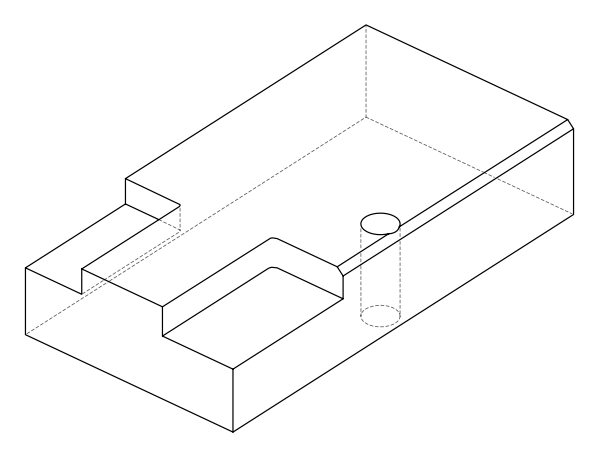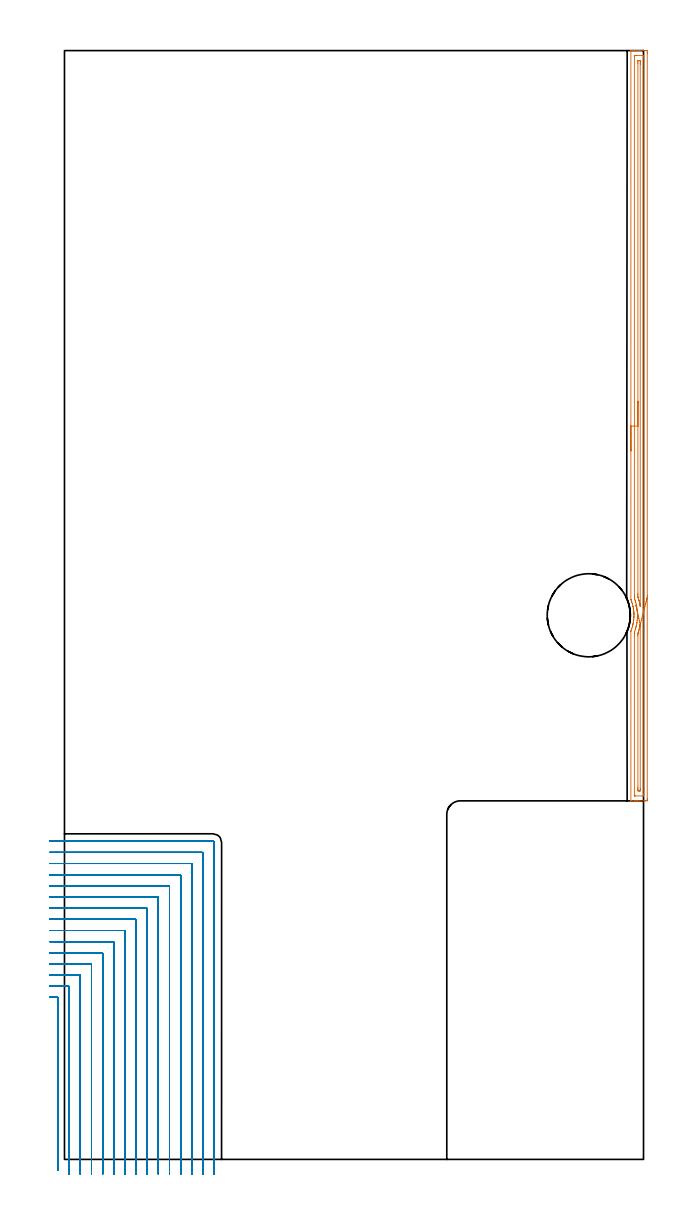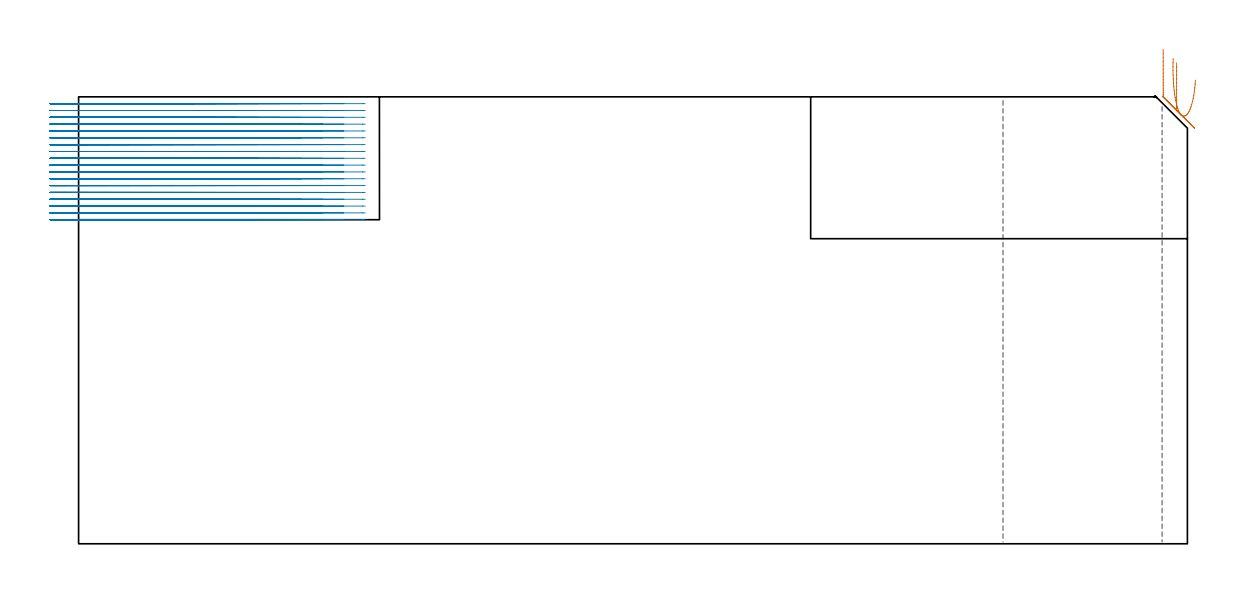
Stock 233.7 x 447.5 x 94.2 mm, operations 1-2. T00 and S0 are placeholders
(PLAN: 4 operations, 3 tool changes, 136.7 min)
(1 AREA_MILL | FG_CHAMFER_SURFACE | UGT0205_001 | 7.52 min | 6692 mm3)
(2 MILL_CORNER_NOTCH_RECTANGULAR | CORNER_NOTCH_RECTANGULAR | NXT0201_008 | Follow Part, ap 1.5, ae 75% | 81.75 min | 215724 mm3)
(3 MILL_CORNER_NOTCH_RECTANGULAR_1 | CORNER_NOTCH_RECTANGULAR_1 | NXT0201_013 | Follow Part, ap 2.5, ae 75% | 44.75 min | 343254 mm3)
(4 MILL_THROUGH_HOLE_FROM_SOLID_MATERIAL | STEP1HOLE | UGT0201_018 | Circular | 2.63 min | 83046 mm3)
(TOOL UGT0205_001 | Chamfer Mill 20 x 3 x 45 deg. | D20 FL50 Z2)
(TOOL NXT0201_008 | ENDMILL 6mm [2P460-0600-NA 1630] | D6 FL26 Z6)
(TOOL NXT0201_013 | ENDMILL 10mm | D10 FL30 Z4)
(TOOL UGT0201_018 | End mill 30 mm | D30 FL50 Z4)
(OP 1 AREA_MILL)
G17 G21 G94 G90
T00 M6
G54
G17 G0 G90 X228.6 Y285.941 S1061 M3
G43 Z104.2 H0
G94 G1 Y285.979 Z103.328 F250.
Y286.093 Z102.463
Y286.282 Z101.612
Y286.544 Z100.78
Y286.878 Z99.974
Y287.281 Z99.2
Y287.749 Z98.464
Y288.28 Z97.772
Y288.87 Z97.129
Y289.513 Z96.539
Y290.205 Z96.008
Y290.941 Z95.54
Y291.715 Z95.137
Y292.521 Z94.803
Y293.353 Z94.541
Y294.204 Z94.352
Y295.069 Z94.238
Y295.941 Z94.2
Y447.343
X228.603 Y447.491 Z94.188
X228.619 Y447.494 Z94.171
X228.66 Y447.497 Z94.132
X229.036 Y447.5 Z93.763
X229.484 Z93.315
X230.113 Z92.682
X231.321 Z91.476
X231.9 Z90.894
X234.58 Y447.499 Z88.216
X235.181 Y447.496 Z87.616
X235.191 Y447.493 Z87.605
X235.197 Y446.897 Z87.603
X235.2 Y446.278 Z87.6
Y145.577
X235.198 Y145.303 Z87.602
X235.191 Y144.707 Z87.605
X235.181 Y144.704 Z87.616
X234.58 Y144.7 Z88.216
X234.291 Z88.505
X231.909 Z90.885
X231.321 Z91.476
X231.007 Z91.79
X230.427 Z92.369
X230.113 Z92.682
X229.036 Z93.763
X228.661 Z94.131
X228.62 Z94.17
X228.602 Y144.708 Z94.188
X228.6 Y144.857 Z94.2
Y213.118
X228.605 Y213.249 Z94.19
X228.627 Y213.324 Z94.17
X228.971 Y214.282 Z93.827
X229.158 Y214.902 Z93.636
X229.244 Y215.176 Z93.554
X229.285 Y215.348 Z93.508
X229.351 Y215.609 Z93.442
X229.397 Y215.794 Z93.395
X229.468 Y216.07 Z93.328
X229.49 Y216.166 Z93.307
X229.511 Y216.262 Z93.286
X229.581 Y216.686 Z93.213
X229.629 Y216.965 Z93.167
X229.689 Y217.401 Z93.109
X229.712 Y217.579 Z93.083
X229.731 Y217.713 Z93.067
X229.751 Y217.859 Z93.047
X229.795 Y218.471 Z92.994
X229.818 Y218.753 Z92.974
X229.834 Y219.099 Z92.96
X229.838 Y219.2 Z92.956
X229.846 Y219.647 Z92.948
X229.841 Y219.882 Z92.953
X229.838 Y220.094 Z92.96
X229.827 Y220.308 Z92.971
X229.818 Y220.512 Z92.982
X229.817 Y220.541 Z92.983
X229.814 Y220.571 Z92.986
X229.762 Y221.148 Z93.031
X229.751 Y221.294 Z93.046
X229.739 Y221.435 Z93.06
X229.655 Y222.04 Z93.141
X229.642 Y222.136 Z93.156
X229.615 Y222.33 Z93.182
X229.509 Y222.938 Z93.283
X229.48 Y223.081 Z93.314
X229.447 Y223.224 Z93.347
X229.443 Y223.241 Z93.351
X229.292 Y223.825 Z93.501
X229.255 Y223.977 Z93.543
X229.219 Y224.118 Z93.579
X229.03 Y224.717 Z93.765
X228.939 Y225.012 Z93.858
X228.721 Y225.609 Z94.073
X228.607 Y225.926 Z94.188
X228.605 Y225.953 Z94.191
X228.6 Y226.055 Z94.2
Y295.941
X230.014 Z92.786
X230.015 Y445.112 Z92.785
Y445.21
X230.017 Y445.309 Z92.783
X230.023 Y445.49 Z92.777
X230.113 Y445.492 Z92.687
X230.619 Y445.499 Z92.181
X233.299 Y445.5 Z89.501
X233.687 Y445.496 Z89.113
X233.742 Y445.494 Z89.058
X233.77 Y445.491 Z89.03
X233.779 Y445.407 Z89.021
X233.784 Y445.211 Z89.016
X233.785 Y445.112 Z89.015
Y147.088
Y146.99
X233.783 Y146.89 Z89.017
X233.777 Y146.71 Z89.023
X233.687 Y146.708 Z89.113
X233.181 Y146.701 Z89.619
X230.501 Y146.7 Z92.299
X230.113 Y146.704 Z92.687
X230.058 Y146.706 Z92.742
X230.03 Y146.709 Z92.77
X230.021 Y146.793 Z92.779
X230.016 Y146.989 Z92.784
X230.015 Y147.088 Z92.785
X230.014 Y211.431 Z92.786
X230.015 Y212.225 Z92.785
X230.017 Y212.323 Z92.783
X230.021 Y212.52 Z92.779
X230.037 Y212.805 Z92.763
X230.14 Y213.117 Z92.66
X230.35 Y213.772 Z92.45
X230.424 Y214.009 Z92.376
X230.557 Y214.458 Z92.243
X230.674 Y214.902 Z92.126
X230.711 Y215.049 Z92.089
X230.871 Y215.726 Z91.929
X230.885 Y215.794 Z91.915
X230.904 Y215.897 Z91.896
X231.007 Y216.502 Z91.793
X231.03 Y216.663 Z91.77
X231.033 Y216.686 Z91.767
X231.132 Y217.453 Z91.668
X231.145 Y217.579 Z91.655
X231.203 Y218.274 Z91.597
X231.216 Y218.471 Z91.584
X231.248 Y219.122 Z91.552
X231.252 Y219.363 Z91.548
X231.249 Y220.013 Z91.551
X231.242 Y220.255 Z91.558
X231.201 Y220.954 Z91.599
X231.185 Y221.148 Z91.615
X231.108 Y221.939 Z91.692
X231.096 Y222.04 Z91.704
X231.007 Y222.697 Z91.793
X230.961 Y222.978 Z91.839
X230.875 Y223.438 Z91.925
X230.792 Y223.825 Z92.008
X230.724 Y224.106 Z92.076
X230.563 Y224.717 Z92.237
X230.38 Y225.343 Z92.42
X230.294 Y225.609 Z92.506
X230.113 Y226.16 Z92.687
X230.029 Y226.414 Z92.771
X230.021 Y226.501 Z92.779
X230.018 Y226.596 Z92.782
X230.015 Y227.394 Z92.785
X230.014 Y227.492 Z92.786
Y295.941
X231.428 Z91.372
X231.429 Y442.435 Z91.371
X231.43 Y442.905 Z91.37
X231.433 Y443.328 Z91.367
X231.435 Y443.444 Z91.365
X231.445 Y443.49 Z91.355
X231.555 Y443.494 Z91.245
X231.729 Y443.499 Z91.071
X231.9 Y443.496 Z90.9
X232.072 Y443.49 Z90.728
X232.365 Y443.475 Z90.435
X232.367 Y443.328 Z90.433
X232.37 Y442.858 Z90.43
X232.371 Y442.435 Z90.429
Y441.964
Y224.246
X232.37 Y223.825 Z90.43
X232.367 Y223.379 Z90.433
X232.366 Y223.36 Z90.434
X232.359 Y223.339 Z90.441
X232.353 Y223.359 Z90.447
X232.348 Y223.377 Z90.452
X232.267 Y223.825 Z90.533
X232.234 Y223.994 Z90.566
X232.129 Y224.489 Z90.671
X232.073 Y224.717 Z90.727
X231.9 Y225.393 Z90.9
X231.838 Y225.609 Z90.962
X231.812 Y225.697 Z90.988
X231.498 Y226.703 Z91.302
X231.457 Y226.84 Z91.343
X231.436 Y226.916 Z91.365
X231.433 Y226.968 Z91.367
X231.43 Y227.394 Z91.37
X231.429 Y227.864 Z91.371
Y228.286
X231.428 Y295.941 Z91.372
Y296.812 Z91.41
Y297.677 Z91.523
Y298.529 Z91.712
Y299.361 Z91.975
Y300.167 Z92.308
Y300.941 Z92.711
Y301.677 Z93.18
Y302.369 Z93.711
Y303.012 Z94.3
Y303.601 Z94.944
Y304.132 Z95.636
Y304.601 Z96.372
Y305.004 Z97.145
Y305.338 Z97.951
Y305.6 Z98.783
Y305.789 Z99.635
Y305.903 Z100.5
Y305.941 Z101.372
G0 Z104.2
X230.71 Y223.351
Z102.316
G1 X230.679 Y223.493 Z101.456
X230.664 Y223.561 Z100.586
X230.665 Y223.555 Z99.714
X230.683 Y223.474 Z98.846
X230.717 Y223.32 Z97.988
X230.766 Y223.093 Z97.147
X230.832 Y222.796 Z96.329
X230.912 Y222.43 Z95.541
X231.006 Y221.998 Z94.789
X231.114 Y221.504 Z94.078
X231.235 Y220.951 Z93.414
X231.368 Y220.344 Z92.802
X231.512 Y219.688 Z92.246
X231.666 Y218.986 Z91.751
X231.828 Y218.245 Z91.321
X231.998 Y217.47 Z90.958
X232.173 Y216.667 Z90.665
X232.354 Y215.842 Z90.446
X232.364 Y215.794 Z90.436
X232.37 Y215.412 Z90.43
X232.371 Y215.324 Z90.429
Y149.765
X232.37 Y149.295 Z90.43
X232.367 Y148.872 Z90.433
X232.365 Y148.756 Z90.435
X232.355 Y148.71 Z90.445
X232.245 Y148.706 Z90.555
X232.071 Y148.701 Z90.729
X231.9 Y148.704 Z90.9
X231.728 Y148.71 Z91.072
X231.435 Y148.725 Z91.365
X231.433 Y148.872 Z91.367
X231.43 Y149.342 Z91.37
X231.429 Y149.765 Z91.371
X231.428 Y150.236 Z91.372
X231.429 Y211.333 Z91.371
X231.43 Y211.802 Z91.37
X231.434 Y212.225 Z91.366
X231.436 Y212.282 Z91.364
X231.449 Y212.336 Z91.351
X231.478 Y212.435 Z91.322
X231.528 Y212.596 Z91.272
X231.694 Y213.117 Z91.106
X231.742 Y213.275 Z91.058
X231.9 Y213.805 Z90.9
X231.942 Y213.967 Z90.858
X231.953 Y214.009 Z90.847
X232.047 Y214.393 Z90.753
X232.118 Y214.684 Z90.682
X232.168 Y214.902 Z90.632
X232.201 Y215.058 Z90.599
X232.272 Y215.422 Z90.528
X232.342 Y215.794 Z90.458
X232.347 Y215.815 Z90.453
X232.354 Y215.842 Z90.446
X232.568 Y216.669 Z90.271
X232.786 Y217.508 Z90.171
X233.005 Y218.352 Z90.147
X233.223 Y219.195 Z90.199
X233.44 Y220.031 Z90.326
X233.653 Y220.852 Z90.529
X233.86 Y221.653 Z90.804
X234.061 Y222.428 Z91.151
X234.254 Y223.171 Z91.566
X234.436 Y223.876 Z92.047
X234.608 Y224.537 Z92.589
X234.767 Y225.151 Z93.188
X234.912 Y225.711 Z93.841
X235.043 Y226.215 Z94.541
X235.157 Y226.657 Z95.284
X235.255 Y227.035 Z96.065
X235.336 Y227.346 Z96.876
X235.398 Y227.587 Z97.712
G0 Z104.2
M5
M2
(OP 2 MILL_CORNER_NOTCH_RECTANGULAR)
G17 G21 G94 G90
T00 M6
G54
G17 G0 G90 X-2.6 Y-4.497 S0 M3
G43 Z104.2 H1
Z92.761
G94 G1 Y-1.497 F250.
Y65.105 F500.
G3 X-2.895 Y65.4 R0.3
G1 X-3.
X-6. F250.
G0 Z104.2
X1.9 Y-6.
Z92.761
G1 Y-3.
Y69.605 F500.
G3 X1.605 Y69.9 R0.3
G1 X-3.
X-6. F250.
G0 Z104.2
X6.4 Y-6.
Z92.761
G1 Y-3.
Y74.105 F500.
G3 X6.105 Y74.4 R0.3
G1 X-3.
X-6. F250.
G0 Z104.2
X10.9 Y-6.
Z92.761
G1 Y-3.
Y78.604 F500.
G3 X10.604 Y78.9 R0.3
G1 X-3.
X-6. F250.
G0 Z104.2
X15.4 Y-6.
Z92.761
G1 Y-3.
Y83.104 F500.
G3 X15.104 Y83.4 R0.3
G1 X-3.
X-6. F250.
G0 Z104.2
X19.9 Y-6.
Z92.761
G1 Y-3.
Y87.604 F500.
G3 X19.604 Y87.9 R0.3
G1 X-3.
X-6. F250.
G0 Z104.2
X24.4 Y-6.
Z92.761
G1 Y-3.
Y92.104 F500.
G3 X24.104 Y92.4 R0.3
G1 X-3.
X-6. F250.
G0 Z104.2
X28.9 Y-6.
Z92.761
G1 Y-3.
Y96.604 F500.
G3 X28.604 Y96.9 R0.3
G1 X-3.
X-6. F250.
G0 Z104.2
X33.4 Y-6.
Z92.761
G1 Y-3.
Y101.104 F500.
G3 X33.104 Y101.4 R0.3
G1 X-3.
X-6. F250.
G0 Z104.2
X37.9 Y-6.
Z92.761
G1 Y-3.
Y105.603 F500.
G3 X37.603 Y105.9 R0.3
G1 X-3.
X-6. F250.
G0 Z104.2
X42.4 Y-6.
Z92.761
G1 Y-3.
Y110.103 F500.
G3 X42.103 Y110.4 R0.3
G1 X-3.
X-6. F250.
G0 Z104.2
X46.9 Y-6.
Z92.761
G1 Y-3.
Y114.603 F500.
G3 X46.603 Y114.9 R0.3
G1 X-3.
X-6. F250.
G0 Z104.2
X51.4 Y-6.
Z92.761
G1 Y-3.
Y119.103 F500.
G3 X51.103 Y119.4 R0.3
G1 X-3.
X-6. F250.
G0 Z104.2
X55.9 Y-6.
Z92.761
G1 Y-3.
Y123.603 F500.
G3 X55.603 Y123.9 R0.3
G1 X-3.
X-6. F250.
G0 Z104.2
X60.4 Y-6.
Z92.761
G1 Y-3.
Y127.9 F500.
G3 X59.9 Y128.4 R0.5
G1 X-3.
X-6. F250.
G0 Z104.2
X-2.6 Y-4.497
Z91.322
G1 Y-1.497
Y65.105 F500.
G3 X-2.895 Y65.4 R0.3
G1 X-3.
X-6. F250.
G0 Z104.2
X1.9 Y-6.
Z91.322
G1 Y-3.
Y69.605 F500.
G3 X1.605 Y69.9 R0.3
G1 X-3.
X-6. F250.
G0 Z104.2
X6.4 Y-6.
Z91.322
G1 Y-3.
Y74.105 F500.
G3 X6.105 Y74.4 R0.3
G1 X-3.
X-6. F250.
G0 Z104.2
X10.9 Y-6.
Z91.322
G1 Y-3.
Y78.604 F500.
G3 X10.604 Y78.9 R0.3
G1 X-3.
X-6. F250.
G0 Z104.2
X15.4 Y-6.
Z91.322
G1 Y-3.
Y83.104 F500.
G3 X15.104 Y83.4 R0.3
G1 X-3.
X-6. F250.
G0 Z104.2
X19.9 Y-6.
Z91.322
G1 Y-3.
Y87.604 F500.
G3 X19.604 Y87.9 R0.3
G1 X-3.
X-6. F250.
G0 Z104.2
X24.4 Y-6.
Z91.322
G1 Y-3.
Y92.104 F500.
G3 X24.104 Y92.4 R0.3
G1 X-3.
X-6. F250.
G0 Z104.2
X28.9 Y-6.
Z91.322
G1 Y-3.
Y96.604 F500.
G3 X28.604 Y96.9 R0.3
G1 X-3.
X-6. F250.
G0 Z104.2
X33.4 Y-6.
Z91.322
G1 Y-3.
Y101.104 F500.
G3 X33.104 Y101.4 R0.3
G1 X-3.
X-6. F250.
G0 Z104.2
X37.9 Y-6.
Z91.322
G1 Y-3.
Y105.603 F500.
G3 X37.603 Y105.9 R0.3
G1 X-3.
X-6. F250.
G0 Z104.2
X42.4 Y-6.
Z91.322
G1 Y-3.
Y110.103 F500.
G3 X42.103 Y110.4 R0.3
G1 X-3.
X-6. F250.
G0 Z104.2
X46.9 Y-6.
Z91.322
G1 Y-3.
Y114.603 F500.
G3 X46.603 Y114.9 R0.3
G1 X-3.
X-6. F250.
G0 Z104.2
X51.4 Y-6.
Z91.322
G1 Y-3.
Y119.103 F500.
G3 X51.103 Y119.4 R0.3
G1 X-3.
X-6. F250.
G0 Z104.2
X55.9 Y-6.
Z91.322
G1 Y-3.
Y123.603 F500.
G3 X55.603 Y123.9 R0.3
G1 X-3.
X-6. F250.
G0 Z104.2
X60.4 Y-6.
Z91.322
G1 Y-3.
Y127.9 F500.
G3 X59.9 Y128.4 R0.5
G1 X-3.
X-6. F250.
G0 Z104.2
X-2.6 Y-4.497
Z89.883
G1 Y-1.497
Y65.105 F500.
G3 X-2.895 Y65.4 R0.3
G1 X-3.
X-6. F250.
G0 Z104.2
X1.9 Y-6.
Z89.883
G1 Y-3.
Y69.605 F500.
G3 X1.605 Y69.9 R0.3
G1 X-3.
X-6. F250.
G0 Z104.2
X6.4 Y-6.
Z89.883
G1 Y-3.
Y74.105 F500.
G3 X6.105 Y74.4 R0.3
G1 X-3.
X-6. F250.
G0 Z104.2
X10.9 Y-6.
Z89.883
G1 Y-3.
Y78.604 F500.
G3 X10.604 Y78.9 R0.3
G1 X-3.
X-6. F250.
G0 Z104.2
X15.4 Y-6.
Z89.883
G1 Y-3.
Y83.104 F500.
G3 X15.104 Y83.4 R0.3
G1 X-3.
X-6. F250.
G0 Z104.2
X19.9 Y-6.
Z89.883
G1 Y-3.
Y87.604 F500.
G3 X19.604 Y87.9 R0.3
G1 X-3.
X-6. F250.
G0 Z104.2
X24.4 Y-6.
Z89.883
G1 Y-3.
Y92.104 F500.
G3 X24.104 Y92.4 R0.3
G1 X-3.
X-6. F250.
G0 Z104.2
X28.9 Y-6.
Z89.883
G1 Y-3.
Y96.604 F500.
G3 X28.604 Y96.9 R0.3
G1 X-3.
X-6. F250.
G0 Z104.2
X33.4 Y-6.
Z89.883
G1 Y-3.
Y101.104 F500.
G3 X33.104 Y101.4 R0.3
G1 X-3.
X-6. F250.
G0 Z104.2
X37.9 Y-6.
Z89.883
G1 Y-3.
Y105.603 F500.
G3 X37.603 Y105.9 R0.3
G1 X-3.
X-6. F250.
G0 Z104.2
X42.4 Y-6.
Z89.883
G1 Y-3.
Y110.103 F500.
G3 X42.103 Y110.4 R0.3
G1 X-3.
X-6. F250.
G0 Z104.2
X46.9 Y-6.
Z89.883
G1 Y-3.
Y114.603 F500.
G3 X46.603 Y114.9 R0.3
G1 X-3.
X-6. F250.
G0 Z104.2
X51.4 Y-6.
Z89.883
G1 Y-3.
Y119.103 F500.
G3 X51.103 Y119.4 R0.3
G1 X-3.
X-6. F250.
G0 Z104.2
X55.9 Y-6.
Z89.883
G1 Y-3.
Y123.603 F500.
G3 X55.603 Y123.9 R0.3
G1 X-3.
X-6. F250.
G0 Z104.2
X60.4 Y-6.
Z89.883
G1 Y-3.
Y127.9 F500.
G3 X59.9 Y128.4 R0.5
G1 X-3.
X-6. F250.
G0 Z104.2
X-2.6 Y-4.497
Z88.444
G1 Y-1.497
Y65.105 F500.
G3 X-2.895 Y65.4 R0.3
G1 X-3.
X-6. F250.
G0 Z104.2
X1.9 Y-6.
Z88.444
G1 Y-3.
Y69.605 F500.
G3 X1.605 Y69.9 R0.3
G1 X-3.
X-6. F250.
G0 Z104.2
X6.4 Y-6.
Z88.444
G1 Y-3.
Y74.105 F500.
G3 X6.105 Y74.4 R0.3
G1 X-3.
X-6. F250.
G0 Z104.2
X10.9 Y-6.
Z88.444
G1 Y-3.
Y78.604 F500.
G3 X10.604 Y78.9 R0.3
G1 X-3.
X-6. F250.
G0 Z104.2
X15.4 Y-6.
Z88.444
G1 Y-3.
Y83.104 F500.
G3 X15.104 Y83.4 R0.3
G1 X-3.
X-6. F250.
G0 Z104.2
X19.9 Y-6.
Z88.444
G1 Y-3.
Y87.604 F500.
G3 X19.604 Y87.9 R0.3
G1 X-3.
X-6. F250.
G0 Z104.2
X24.4 Y-6.
Z88.444
G1 Y-3.
Y92.104 F500.
G3 X24.104 Y92.4 R0.3
G1 X-3.
X-6. F250.
G0 Z104.2
X28.9 Y-6.
Z88.444
G1 Y-3.
Y96.604 F500.
G3 X28.604 Y96.9 R0.3
G1 X-3.
X-6. F250.
G0 Z104.2
X33.4 Y-6.
Z88.444
G1 Y-3.
Y101.104 F500.
G3 X33.104 Y101.4 R0.3
G1 X-3.
X-6. F250.
G0 Z104.2
X37.9 Y-6.
Z88.444
G1 Y-3.
Y105.603 F500.
G3 X37.603 Y105.9 R0.3
G1 X-3.
X-6. F250.
G0 Z104.2
X42.4 Y-6.
Z88.444
G1 Y-3.
Y110.103 F500.
G3 X42.103 Y110.4 R0.3
G1 X-3.
X-6. F250.
G0 Z104.2
X46.9 Y-6.
Z88.444
G1 Y-3.
Y114.603 F500.
G3 X46.603 Y114.9 R0.3
G1 X-3.
X-6. F250.
G0 Z104.2
X51.4 Y-6.
Z88.444
G1 Y-3.
Y119.103 F500.
G3 X51.103 Y119.4 R0.3
G1 X-3.
X-6. F250.
G0 Z104.2
X55.9 Y-6.
Z88.444
G1 Y-3.
Y123.603 F500.
G3 X55.603 Y123.9 R0.3
G1 X-3.
X-6. F250.
G0 Z104.2
X60.4 Y-6.
Z88.444
G1 Y-3.
Y127.9 F500.
G3 X59.9 Y128.4 R0.5
G1 X-3.
X-6. F250.
G0 Z104.2
X-2.6 Y-4.497
Z87.005
G1 Y-1.497
Y65.105 F500.
G3 X-2.895 Y65.4 R0.3
G1 X-3.
X-6. F250.
G0 Z104.2
X1.9 Y-6.
Z87.005
G1 Y-3.
Y69.605 F500.
G3 X1.605 Y69.9 R0.3
G1 X-3.
X-6. F250.
G0 Z104.2
X6.4 Y-6.
Z87.005
G1 Y-3.
Y74.105 F500.
G3 X6.105 Y74.4 R0.3
G1 X-3.
X-6. F250.
G0 Z104.2
X10.9 Y-6.
Z87.005
G1 Y-3.
Y78.604 F500.
G3 X10.604 Y78.9 R0.3
G1 X-3.
X-6. F250.
G0 Z104.2
X15.4 Y-6.
Z87.005
G1 Y-3.
Y83.104 F500.
G3 X15.104 Y83.4 R0.3
G1 X-3.
X-6. F250.
G0 Z104.2
X19.9 Y-6.
Z87.005
G1 Y-3.
Y87.604 F500.
G3 X19.604 Y87.9 R0.3
G1 X-3.
X-6. F250.
G0 Z104.2
X24.4 Y-6.
Z87.005
G1 Y-3.
Y92.104 F500.
G3 X24.104 Y92.4 R0.3
G1 X-3.
X-6. F250.
G0 Z104.2
X28.9 Y-6.
Z87.005
G1 Y-3.
Y96.604 F500.
G3 X28.604 Y96.9 R0.3
G1 X-3.
X-6. F250.
G0 Z104.2
X33.4 Y-6.
Z87.005
G1 Y-3.
Y101.104 F500.
G3 X33.104 Y101.4 R0.3
G1 X-3.
X-6. F250.
G0 Z104.2
X37.9 Y-6.
Z87.005
G1 Y-3.
Y105.603 F500.
G3 X37.603 Y105.9 R0.3
G1 X-3.
X-6. F250.
G0 Z104.2
X42.4 Y-6.
Z87.005
G1 Y-3.
Y110.103 F500.
G3 X42.103 Y110.4 R0.3
G1 X-3.
X-6. F250.
G0 Z104.2
X46.9 Y-6.
Z87.005
G1 Y-3.
Y114.603 F500.
G3 X46.603 Y114.9 R0.3
G1 X-3.
X-6. F250.
G0 Z104.2
X51.4 Y-6.
Z87.005
G1 Y-3.
Y119.103 F500.
G3 X51.103 Y119.4 R0.3
G1 X-3.
X-6. F250.
G0 Z104.2
X55.9 Y-6.
Z87.005
G1 Y-3.
Y123.603 F500.
G3 X55.603 Y123.9 R0.3
G1 X-3.
X-6. F250.
G0 Z104.2
X60.4 Y-6.
Z87.005
G1 Y-3.
Y127.9 F500.
G3 X59.9 Y128.4 R0.5
G1 X-3.
X-6. F250.
G0 Z104.2
X-2.6 Y-4.497
Z85.567
G1 Y-1.497
Y65.105 F500.
G3 X-2.895 Y65.4 R0.3
G1 X-3.
X-6. F250.
G0 Z104.2
X1.9 Y-6.
Z85.567
G1 Y-3.
Y69.605 F500.
G3 X1.605 Y69.9 R0.3
G1 X-3.
X-6. F250.
G0 Z104.2
X6.4 Y-6.
Z85.567
G1 Y-3.
Y74.105 F500.
G3 X6.105 Y74.4 R0.3
G1 X-3.
X-6. F250.
G0 Z104.2
X10.9 Y-6.
Z85.567
G1 Y-3.
Y78.604 F500.
G3 X10.604 Y78.9 R0.3
G1 X-3.
X-6. F250.
G0 Z104.2
X15.4 Y-6.
Z85.567
G1 Y-3.
Y83.104 F500.
G3 X15.104 Y83.4 R0.3
G1 X-3.
X-6. F250.
G0 Z104.2
X19.9 Y-6.
Z85.567
G1 Y-3.
Y87.604 F500.
G3 X19.604 Y87.9 R0.3
G1 X-3.
X-6. F250.
G0 Z104.2
X24.4 Y-6.
Z85.567
G1 Y-3.
Y92.104 F500.
G3 X24.104 Y92.4 R0.3
G1 X-3.
X-6. F250.
G0 Z104.2
X28.9 Y-6.
Z85.567
G1 Y-3.
Y96.604 F500.
G3 X28.604 Y96.9 R0.3
G1 X-3.
X-6. F250.
G0 Z104.2
X33.4 Y-6.
Z85.567
G1 Y-3.
Y101.104 F500.
G3 X33.104 Y101.4 R0.3
G1 X-3.
X-6. F250.
G0 Z104.2
X37.9 Y-6.
Z85.567
G1 Y-3.
Y105.603 F500.
G3 X37.603 Y105.9 R0.3
G1 X-3.
X-6. F250.
G0 Z104.2
X42.4 Y-6.
Z85.567
G1 Y-3.
Y110.103 F500.
G3 X42.103 Y110.4 R0.3
G1 X-3.
X-6. F250.
G0 Z104.2
X46.9 Y-6.
Z85.567
G1 Y-3.
Y114.603 F500.
G3 X46.603 Y114.9 R0.3
G1 X-3.
X-6. F250.
G0 Z104.2
X51.4 Y-6.
Z85.567
G1 Y-3.
Y119.103 F500.
G3 X51.103 Y119.4 R0.3
G1 X-3.
X-6. F250.
G0 Z104.2
X55.9 Y-6.
Z85.567
G1 Y-3.
Y123.603 F500.
G3 X55.603 Y123.9 R0.3
G1 X-3.
X-6. F250.
G0 Z104.2
X60.4 Y-6.
Z85.567
G1 Y-3.
Y127.9 F500.
G3 X59.9 Y128.4 R0.5
G1 X-3.
X-6. F250.
G0 Z104.2
X-2.6 Y-4.497
Z84.128
G1 Y-1.497
Y65.105 F500.
G3 X-2.895 Y65.4 R0.3
G1 X-3.
X-6. F250.
G0 Z104.2
X1.9 Y-6.
Z84.128
G1 Y-3.
Y69.605 F500.
G3 X1.605 Y69.9 R0.3
G1 X-3.
X-6. F250.
G0 Z104.2
X6.4 Y-6.
Z84.128
G1 Y-3.
Y74.105 F500.
G3 X6.105 Y74.4 R0.3
G1 X-3.
X-6. F250.
G0 Z104.2
X10.9 Y-6.
Z84.128
G1 Y-3.
Y78.604 F500.
G3 X10.604 Y78.9 R0.3
G1 X-3.
X-6. F250.
G0 Z104.2
X15.4 Y-6.
Z84.128
G1 Y-3.
Y83.104 F500.
G3 X15.104 Y83.4 R0.3
G1 X-3.
X-6. F250.
G0 Z104.2
X19.9 Y-6.
Z84.128
G1 Y-3.
Y87.604 F500.
G3 X19.604 Y87.9 R0.3
G1 X-3.
X-6. F250.
G0 Z104.2
X24.4 Y-6.
Z84.128
G1 Y-3.
Y92.104 F500.
G3 X24.104 Y92.4 R0.3
G1 X-3.
X-6. F250.
G0 Z104.2
X28.9 Y-6.
Z84.128
G1 Y-3.
Y96.604 F500.
G3 X28.604 Y96.9 R0.3
G1 X-3.
X-6. F250.
G0 Z104.2
X33.4 Y-6.
Z84.128
G1 Y-3.
Y101.104 F500.
G3 X33.104 Y101.4 R0.3
G1 X-3.
X-6. F250.
G0 Z104.2
X37.9 Y-6.
Z84.128
G1 Y-3.
Y105.603 F500.
G3 X37.603 Y105.9 R0.3
G1 X-3.
X-6. F250.
G0 Z104.2
X42.4 Y-6.
Z84.128
G1 Y-3.
Y110.103 F500.
G3 X42.103 Y110.4 R0.3
G1 X-3.
X-6. F250.
G0 Z104.2
X46.9 Y-6.
Z84.128
G1 Y-3.
Y114.603 F500.
G3 X46.603 Y114.9 R0.3
G1 X-3.
X-6. F250.
G0 Z104.2
X51.4 Y-6.
Z84.128
G1 Y-3.
Y119.103 F500.
G3 X51.103 Y119.4 R0.3
G1 X-3.
X-6. F250.
G0 Z104.2
X55.9 Y-6.
Z84.128
G1 Y-3.
Y123.603 F500.
G3 X55.603 Y123.9 R0.3
G1 X-3.
X-6. F250.
G0 Z104.2
X60.4 Y-6.
Z84.128
G1 Y-3.
Y127.9 F500.
G3 X59.9 Y128.4 R0.5
G1 X-3.
X-6. F250.
G0 Z104.2
X-2.6 Y-4.497
Z82.689
G1 Y-1.497
Y65.105 F500.
G3 X-2.895 Y65.4 R0.3
G1 X-3.
X-6. F250.
G0 Z104.2
X1.9 Y-6.
Z82.689
G1 Y-3.
Y69.605 F500.
G3 X1.605 Y69.9 R0.3
G1 X-3.
X-6. F250.
G0 Z104.2
X6.4 Y-6.
Z82.689
G1 Y-3.
Y74.105 F500.
G3 X6.105 Y74.4 R0.3
G1 X-3.
X-6. F250.
G0 Z104.2
X10.9 Y-6.
Z82.689
G1 Y-3.
Y78.604 F500.
G3 X10.604 Y78.9 R0.3
G1 X-3.
X-6. F250.
G0 Z104.2
X15.4 Y-6.
Z82.689
G1 Y-3.
Y83.104 F500.
G3 X15.104 Y83.4 R0.3
G1 X-3.
X-6. F250.
G0 Z104.2
X19.9 Y-6.
Z82.689
G1 Y-3.
Y87.604 F500.
G3 X19.604 Y87.9 R0.3
G1 X-3.
X-6. F250.
G0 Z104.2
X24.4 Y-6.
Z82.689
G1 Y-3.
Y92.104 F500.
G3 X24.104 Y92.4 R0.3
G1 X-3.
X-6. F250.
G0 Z104.2
X28.9 Y-6.
Z82.689
G1 Y-3.
Y96.604 F500.
G3 X28.604 Y96.9 R0.3
G1 X-3.
X-6. F250.
G0 Z104.2
X33.4 Y-6.
Z82.689
G1 Y-3.
Y101.104 F500.
G3 X33.104 Y101.4 R0.3
G1 X-3.
X-6. F250.
G0 Z104.2
X37.9 Y-6.
Z82.689
G1 Y-3.
Y105.603 F500.
G3 X37.603 Y105.9 R0.3
G1 X-3.
X-6. F250.
G0 Z104.2
X42.4 Y-6.
Z82.689
G1 Y-3.
Y110.103 F500.
G3 X42.103 Y110.4 R0.3
G1 X-3.
X-6. F250.
G0 Z104.2
X46.9 Y-6.
Z82.689
G1 Y-3.
Y114.603 F500.
G3 X46.603 Y114.9 R0.3
G1 X-3.
X-6. F250.
G0 Z104.2
X51.4 Y-6.
Z82.689
G1 Y-3.
Y119.103 F500.
G3 X51.103 Y119.4 R0.3
G1 X-3.
X-6. F250.
G0 Z104.2
X55.9 Y-6.
Z82.689
G1 Y-3.
Y123.603 F500.
G3 X55.603 Y123.9 R0.3
G1 X-3.
X-6. F250.
G0 Z104.2
X60.4 Y-6.
Z82.689
G1 Y-3.
Y127.9 F500.
G3 X59.9 Y128.4 R0.5
G1 X-3.
X-6. F250.
G0 Z104.2
X-2.6 Y-4.497
Z81.25
G1 Y-1.497
Y65.105 F500.
G3 X-2.895 Y65.4 R0.3
G1 X-3.
X-6. F250.
G0 Z104.2
X1.9 Y-6.
Z81.25
G1 Y-3.
Y69.605 F500.
G3 X1.605 Y69.9 R0.3
G1 X-3.
X-6. F250.
G0 Z104.2
X6.4 Y-6.
Z81.25
G1 Y-3.
Y74.105 F500.
G3 X6.105 Y74.4 R0.3
G1 X-3.
X-6. F250.
G0 Z104.2
X10.9 Y-6.
Z81.25
G1 Y-3.
Y78.604 F500.
G3 X10.604 Y78.9 R0.3
G1 X-3.
X-6. F250.
G0 Z104.2
X15.4 Y-6.
Z81.25
G1 Y-3.
Y83.104 F500.
G3 X15.104 Y83.4 R0.3
G1 X-3.
X-6. F250.
G0 Z104.2
X19.9 Y-6.
Z81.25
G1 Y-3.
Y87.604 F500.
G3 X19.604 Y87.9 R0.3
G1 X-3.
X-6. F250.
G0 Z104.2
X24.4 Y-6.
Z81.25
G1 Y-3.
Y92.104 F500.
G3 X24.104 Y92.4 R0.3
G1 X-3.
X-6. F250.
G0 Z104.2
X28.9 Y-6.
Z81.25
G1 Y-3.
Y96.604 F500.
G3 X28.604 Y96.9 R0.3
G1 X-3.
X-6. F250.
G0 Z104.2
X33.4 Y-6.
Z81.25
G1 Y-3.
Y101.104 F500.
G3 X33.104 Y101.4 R0.3
G1 X-3.
X-6. F250.
G0 Z104.2
X37.9 Y-6.
Z81.25
G1 Y-3.
Y105.603 F500.
G3 X37.603 Y105.9 R0.3
G1 X-3.
X-6. F250.
G0 Z104.2
X42.4 Y-6.
Z81.25
G1 Y-3.
Y110.103 F500.
G3 X42.103 Y110.4 R0.3
G1 X-3.
X-6. F250.
G0 Z104.2
X46.9 Y-6.
Z81.25
G1 Y-3.
Y114.603 F500.
G3 X46.603 Y114.9 R0.3
G1 X-3.
X-6. F250.
G0 Z104.2
X51.4 Y-6.
Z81.25
G1 Y-3.
Y119.103 F500.
G3 X51.103 Y119.4 R0.3
G1 X-3.
X-6. F250.
G0 Z104.2
X55.9 Y-6.
Z81.25
G1 Y-3.
Y123.603 F500.
G3 X55.603 Y123.9 R0.3
G1 X-3.
X-6. F250.
G0 Z104.2
X60.4 Y-6.
Z81.25
G1 Y-3.
Y127.9 F500.
G3 X59.9 Y128.4 R0.5
G1 X-3.
X-6. F250.
G0 Z104.2
X-2.6 Y-4.497
Z79.811
G1 Y-1.497
Y65.105 F500.
G3 X-2.895 Y65.4 R0.3
G1 X-3.
X-6. F250.
G0 Z104.2
X1.9 Y-6.
Z79.811
G1 Y-3.
Y69.605 F500.
G3 X1.605 Y69.9 R0.3
G1 X-3.
X-6. F250.
G0 Z104.2
X6.4 Y-6.
Z79.811
G1 Y-3.
Y74.105 F500.
G3 X6.105 Y74.4 R0.3
G1 X-3.
X-6. F250.
G0 Z104.2
X10.9 Y-6.
Z79.811
G1 Y-3.
Y78.604 F500.
G3 X10.604 Y78.9 R0.3
G1 X-3.
X-6. F250.
G0 Z104.2
X15.4 Y-6.
Z79.811
G1 Y-3.
Y83.104 F500.
G3 X15.104 Y83.4 R0.3
G1 X-3.
X-6. F250.
G0 Z104.2
X19.9 Y-6.
Z79.811
G1 Y-3.
Y87.604 F500.
G3 X19.604 Y87.9 R0.3
G1 X-3.
X-6. F250.
G0 Z104.2
X24.4 Y-6.
Z79.811
G1 Y-3.
Y92.104 F500.
G3 X24.104 Y92.4 R0.3
G1 X-3.
X-6. F250.
G0 Z104.2
X28.9 Y-6.
Z79.811
G1 Y-3.
Y96.604 F500.
G3 X28.604 Y96.9 R0.3
G1 X-3.
X-6. F250.
G0 Z104.2
X33.4 Y-6.
Z79.811
G1 Y-3.
Y101.104 F500.
G3 X33.104 Y101.4 R0.3
G1 X-3.
X-6. F250.
G0 Z104.2
X37.9 Y-6.
Z79.811
G1 Y-3.
Y105.603 F500.
G3 X37.603 Y105.9 R0.3
G1 X-3.
X-6. F250.
G0 Z104.2
X42.4 Y-6.
Z79.811
G1 Y-3.
Y110.103 F500.
G3 X42.103 Y110.4 R0.3
G1 X-3.
X-6. F250.
G0 Z104.2
X46.9 Y-6.
Z79.811
G1 Y-3.
Y114.603 F500.
G3 X46.603 Y114.9 R0.3
G1 X-3.
X-6. F250.
G0 Z104.2
X51.4 Y-6.
Z79.811
G1 Y-3.
Y119.103 F500.
G3 X51.103 Y119.4 R0.3
G1 X-3.
X-6. F250.
G0 Z104.2
X55.9 Y-6.
Z79.811
G1 Y-3.
Y123.603 F500.
G3 X55.603 Y123.9 R0.3
G1 X-3.
X-6. F250.
G0 Z104.2
X60.4 Y-6.
Z79.811
G1 Y-3.
Y127.9 F500.
G3 X59.9 Y128.4 R0.5
G1 X-3.
X-6. F250.
G0 Z104.2
X-2.6 Y-4.497
Z78.372
G1 Y-1.497
Y65.105 F500.
G3 X-2.895 Y65.4 R0.3
G1 X-3.
X-6. F250.
G0 Z104.2
X1.9 Y-6.
Z78.372
G1 Y-3.
Y69.605 F500.
G3 X1.605 Y69.9 R0.3
G1 X-3.
X-6. F250.
G0 Z104.2
X6.4 Y-6.
Z78.372
G1 Y-3.
Y74.105 F500.
G3 X6.105 Y74.4 R0.3
G1 X-3.
X-6. F250.
G0 Z104.2
X10.9 Y-6.
Z78.372
G1 Y-3.
Y78.604 F500.
G3 X10.604 Y78.9 R0.3
G1 X-3.
X-6. F250.
G0 Z104.2
X15.4 Y-6.
Z78.372
G1 Y-3.
Y83.104 F500.
G3 X15.104 Y83.4 R0.3
G1 X-3.
X-6. F250.
G0 Z104.2
X19.9 Y-6.
Z78.372
G1 Y-3.
Y87.604 F500.
G3 X19.604 Y87.9 R0.3
G1 X-3.
X-6. F250.
G0 Z104.2
X24.4 Y-6.
Z78.372
G1 Y-3.
Y92.104 F500.
G3 X24.104 Y92.4 R0.3
G1 X-3.
X-6. F250.
G0 Z104.2
X28.9 Y-6.
Z78.372
G1 Y-3.
Y96.604 F500.
G3 X28.604 Y96.9 R0.3
G1 X-3.
X-6. F250.
G0 Z104.2
X33.4 Y-6.
Z78.372
G1 Y-3.
Y101.104 F500.
G3 X33.104 Y101.4 R0.3
G1 X-3.
X-6. F250.
G0 Z104.2
X37.9 Y-6.
Z78.372
G1 Y-3.
Y105.603 F500.
G3 X37.603 Y105.9 R0.3
G1 X-3.
X-6. F250.
G0 Z104.2
X42.4 Y-6.
Z78.372
G1 Y-3.
Y110.103 F500.
G3 X42.103 Y110.4 R0.3
G1 X-3.
X-6. F250.
G0 Z104.2
X46.9 Y-6.
Z78.372
G1 Y-3.
Y114.603 F500.
G3 X46.603 Y114.9 R0.3
G1 X-3.
X-6. F250.
G0 Z104.2
X51.4 Y-6.
Z78.372
G1 Y-3.
Y119.103 F500.
G3 X51.103 Y119.4 R0.3
G1 X-3.
X-6. F250.
G0 Z104.2
X55.9 Y-6.
Z78.372
G1 Y-3.
Y123.603 F500.
G3 X55.603 Y123.9 R0.3
G1 X-3.
X-6. F250.
G0 Z104.2
X60.4 Y-6.
Z78.372
G1 Y-3.
Y127.9 F500.
G3 X59.9 Y128.4 R0.5
G1 X-3.
X-6. F250.
G0 Z104.2
X-2.6 Y-4.497
Z76.933
G1 Y-1.497
Y65.105 F500.
G3 X-2.895 Y65.4 R0.3
G1 X-3.
X-6. F250.
G0 Z104.2
X1.9 Y-6.
Z76.933
G1 Y-3.
Y69.605 F500.
G3 X1.605 Y69.9 R0.3
G1 X-3.
X-6. F250.
G0 Z104.2
X6.4 Y-6.
Z76.933
G1 Y-3.
Y74.105 F500.
G3 X6.105 Y74.4 R0.3
G1 X-3.
X-6. F250.
G0 Z104.2
X10.9 Y-6.
Z76.933
G1 Y-3.
Y78.604 F500.
G3 X10.604 Y78.9 R0.3
G1 X-3.
X-6. F250.
G0 Z104.2
X15.4 Y-6.
Z76.933
G1 Y-3.
Y83.104 F500.
G3 X15.104 Y83.4 R0.3
G1 X-3.
X-6. F250.
G0 Z104.2
X19.9 Y-6.
Z76.933
G1 Y-3.
Y87.604 F500.
G3 X19.604 Y87.9 R0.3
G1 X-3.
X-6. F250.
G0 Z104.2
X24.4 Y-6.
Z76.933
G1 Y-3.
Y92.104 F500.
G3 X24.104 Y92.4 R0.3
G1 X-3.
X-6. F250.
G0 Z104.2
X28.9 Y-6.
Z76.933
G1 Y-3.
Y96.604 F500.
G3 X28.604 Y96.9 R0.3
G1 X-3.
X-6. F250.
G0 Z104.2
X33.4 Y-6.
Z76.933
G1 Y-3.
Y101.104 F500.
G3 X33.104 Y101.4 R0.3
G1 X-3.
X-6. F250.
G0 Z104.2
X37.9 Y-6.
Z76.933
G1 Y-3.
Y105.603 F500.
G3 X37.603 Y105.9 R0.3
G1 X-3.
X-6. F250.
G0 Z104.2
X42.4 Y-6.
Z76.933
G1 Y-3.
Y110.103 F500.
G3 X42.103 Y110.4 R0.3
G1 X-3.
X-6. F250.
G0 Z104.2
X46.9 Y-6.
Z76.933
G1 Y-3.
Y114.603 F500.
G3 X46.603 Y114.9 R0.3
G1 X-3.
X-6. F250.
G0 Z104.2
X51.4 Y-6.
Z76.933
G1 Y-3.
Y119.103 F500.
G3 X51.103 Y119.4 R0.3
G1 X-3.
X-6. F250.
G0 Z104.2
X55.9 Y-6.
Z76.933
G1 Y-3.
Y123.603 F500.
G3 X55.603 Y123.9 R0.3
G1 X-3.
X-6. F250.
G0 Z104.2
X60.4 Y-6.
Z76.933
G1 Y-3.
Y127.9 F500.
G3 X59.9 Y128.4 R0.5
G1 X-3.
X-6. F250.
G0 Z104.2
X-2.6 Y-4.497
Z75.494
G1 Y-1.497
Y65.105 F500.
G3 X-2.895 Y65.4 R0.3
G1 X-3.
X-6. F250.
G0 Z104.2
X1.9 Y-6.
Z75.494
G1 Y-3.
Y69.605 F500.
G3 X1.605 Y69.9 R0.3
G1 X-3.
X-6. F250.
G0 Z104.2
X6.4 Y-6.
Z75.494
G1 Y-3.
Y74.105 F500.
G3 X6.105 Y74.4 R0.3
G1 X-3.
X-6. F250.
G0 Z104.2
X10.9 Y-6.
Z75.494
G1 Y-3.
Y78.604 F500.
G3 X10.604 Y78.9 R0.3
G1 X-3.
X-6. F250.
G0 Z104.2
X15.4 Y-6.
Z75.494
G1 Y-3.
Y83.104 F500.
G3 X15.104 Y83.4 R0.3
G1 X-3.
X-6. F250.
G0 Z104.2
X19.9 Y-6.
Z75.494
G1 Y-3.
Y87.604 F500.
G3 X19.604 Y87.9 R0.3
G1 X-3.
X-6. F250.
G0 Z104.2
X24.4 Y-6.
Z75.494
G1 Y-3.
Y92.104 F500.
G3 X24.104 Y92.4 R0.3
G1 X-3.
X-6. F250.
G0 Z104.2
X28.9 Y-6.
Z75.494
G1 Y-3.
Y96.604 F500.
G3 X28.604 Y96.9 R0.3
G1 X-3.
X-6. F250.
G0 Z104.2
X33.4 Y-6.
Z75.494
G1 Y-3.
Y101.104 F500.
G3 X33.104 Y101.4 R0.3
G1 X-3.
X-6. F250.
G0 Z104.2
X37.9 Y-6.
Z75.494
G1 Y-3.
Y105.603 F500.
G3 X37.603 Y105.9 R0.3
G1 X-3.
X-6. F250.
G0 Z104.2
X42.4 Y-6.
Z75.494
G1 Y-3.
Y110.103 F500.
G3 X42.103 Y110.4 R0.3
G1 X-3.
X-6. F250.
G0 Z104.2
X46.9 Y-6.
Z75.494
G1 Y-3.
Y114.603 F500.
G3 X46.603 Y114.9 R0.3
G1 X-3.
X-6. F250.
G0 Z104.2
X51.4 Y-6.
Z75.494
G1 Y-3.
Y119.103 F500.
G3 X51.103 Y119.4 R0.3
G1 X-3.
X-6. F250.
G0 Z104.2
X55.9 Y-6.
Z75.494
G1 Y-3.
Y123.603 F500.
G3 X55.603 Y123.9 R0.3
G1 X-3.
X-6. F250.
G0 Z104.2
X60.4 Y-6.
Z75.494
G1 Y-3.
Y127.9 F500.
G3 X59.9 Y128.4 R0.5
G1 X-3.
X-6. F250.
G0 Z104.2
X-2.6 Y-4.497
Z74.056
G1 Y-1.497
Y65.105 F500.
G3 X-2.895 Y65.4 R0.3
G1 X-3.
X-6. F250.
G0 Z104.2
X1.9 Y-6.
Z74.056
G1 Y-3.
Y69.605 F500.
G3 X1.605 Y69.9 R0.3
G1 X-3.
X-6. F250.
G0 Z104.2
X6.4 Y-6.
Z74.056
G1 Y-3.
Y74.105 F500.
G3 X6.105 Y74.4 R0.3
G1 X-3.
X-6. F250.
G0 Z104.2
X10.9 Y-6.
Z74.056
G1 Y-3.
Y78.604 F500.
G3 X10.604 Y78.9 R0.3
G1 X-3.
X-6. F250.
G0 Z104.2
X15.4 Y-6.
Z74.056
G1 Y-3.
Y83.104 F500.
G3 X15.104 Y83.4 R0.3
G1 X-3.
X-6. F250.
G0 Z104.2
X19.9 Y-6.
Z74.056
G1 Y-3.
Y87.604 F500.
G3 X19.604 Y87.9 R0.3
G1 X-3.
X-6. F250.
G0 Z104.2
X24.4 Y-6.
Z74.056
G1 Y-3.
Y92.104 F500.
G3 X24.104 Y92.4 R0.3
G1 X-3.
X-6. F250.
G0 Z104.2
X28.9 Y-6.
Z74.056
G1 Y-3.
Y96.604 F500.
G3 X28.604 Y96.9 R0.3
G1 X-3.
X-6. F250.
G0 Z104.2
X33.4 Y-6.
Z74.056
G1 Y-3.
Y101.104 F500.
G3 X33.104 Y101.4 R0.3
G1 X-3.
X-6. F250.
G0 Z104.2
X37.9 Y-6.
Z74.056
G1 Y-3.
Y105.603 F500.
G3 X37.603 Y105.9 R0.3
G1 X-3.
X-6. F250.
G0 Z104.2
X42.4 Y-6.
Z74.056
G1 Y-3.
Y110.103 F500.
G3 X42.103 Y110.4 R0.3
G1 X-3.
X-6. F250.
G0 Z104.2
X46.9 Y-6.
Z74.056
G1 Y-3.
Y114.603 F500.
G3 X46.603 Y114.9 R0.3
G1 X-3.
X-6. F250.
G0 Z104.2
X51.4 Y-6.
Z74.056
G1 Y-3.
Y119.103 F500.
G3 X51.103 Y119.4 R0.3
G1 X-3.
X-6. F250.
G0 Z104.2
X55.9 Y-6.
Z74.056
G1 Y-3.
Y123.603 F500.
G3 X55.603 Y123.9 R0.3
G1 X-3.
X-6. F250.
G0 Z104.2
X60.4 Y-6.
Z74.056
G1 Y-3.
Y127.9 F500.
G3 X59.9 Y128.4 R0.5
G1 X-3.
X-6. F250.
G0 Z104.2
X-2.6 Y-4.497
Z72.617
G1 Y-1.497
Y65.105 F500.
G3 X-2.895 Y65.4 R0.3
G1 X-3.
X-6. F250.
G0 Z104.2
X1.9 Y-6.
Z72.617
G1 Y-3.
Y69.605 F500.
G3 X1.605 Y69.9 R0.3
G1 X-3.
X-6. F250.
G0 Z104.2
X6.4 Y-6.
Z72.617
G1 Y-3.
Y74.105 F500.
G3 X6.105 Y74.4 R0.3
G1 X-3.
X-6. F250.
G0 Z104.2
X10.9 Y-6.
Z72.617
G1 Y-3.
Y78.604 F500.
G3 X10.604 Y78.9 R0.3
G1 X-3.
X-6. F250.
G0 Z104.2
X15.4 Y-6.
Z72.617
G1 Y-3.
Y83.104 F500.
G3 X15.104 Y83.4 R0.3
G1 X-3.
X-6. F250.
G0 Z104.2
X19.9 Y-6.
Z72.617
G1 Y-3.
Y87.604 F500.
G3 X19.604 Y87.9 R0.3
G1 X-3.
X-6. F250.
G0 Z104.2
X24.4 Y-6.
Z72.617
G1 Y-3.
Y92.104 F500.
G3 X24.104 Y92.4 R0.3
G1 X-3.
X-6. F250.
G0 Z104.2
X28.9 Y-6.
Z72.617
G1 Y-3.
Y96.604 F500.
G3 X28.604 Y96.9 R0.3
G1 X-3.
X-6. F250.
G0 Z104.2
X33.4 Y-6.
Z72.617
G1 Y-3.
Y101.104 F500.
G3 X33.104 Y101.4 R0.3
G1 X-3.
X-6. F250.
G0 Z104.2
X37.9 Y-6.
Z72.617
G1 Y-3.
Y105.603 F500.
G3 X37.603 Y105.9 R0.3
G1 X-3.
X-6. F250.
G0 Z104.2
X42.4 Y-6.
Z72.617
G1 Y-3.
Y110.103 F500.
G3 X42.103 Y110.4 R0.3
G1 X-3.
X-6. F250.
G0 Z104.2
X46.9 Y-6.
Z72.617
G1 Y-3.
Y114.603 F500.
G3 X46.603 Y114.9 R0.3
G1 X-3.
X-6. F250.
G0 Z104.2
X51.4 Y-6.
Z72.617
G1 Y-3.
Y119.103 F500.
G3 X51.103 Y119.4 R0.3
G1 X-3.
X-6. F250.
G0 Z104.2
X55.9 Y-6.
Z72.617
G1 Y-3.
Y123.603 F500.
G3 X55.603 Y123.9 R0.3
G1 X-3.
X-6. F250.
G0 Z104.2
X60.4 Y-6.
Z72.617
G1 Y-3.
Y127.9 F500.
G3 X59.9 Y128.4 R0.5
G1 X-3.
X-6. F250.
G0 Z104.2
X-2.6 Y-4.497
Z71.178
G1 Y-1.497
Y65.105 F500.
G3 X-2.895 Y65.4 R0.3
G1 X-3.
X-6. F250.
G0 Z104.2
X1.9 Y-6.
Z71.178
G1 Y-3.
Y69.605 F500.
G3 X1.605 Y69.9 R0.3
G1 X-3.
X-6. F250.
G0 Z104.2
X6.4 Y-6.
Z71.178
G1 Y-3.
Y74.105 F500.
G3 X6.105 Y74.4 R0.3
G1 X-3.
X-6. F250.
G0 Z104.2
X10.9 Y-6.
Z71.178
G1 Y-3.
Y78.604 F500.
G3 X10.604 Y78.9 R0.3
G1 X-3.
X-6. F250.
G0 Z104.2
X15.4 Y-6.
Z71.178
G1 Y-3.
Y83.104 F500.
G3 X15.104 Y83.4 R0.3
G1 X-3.
X-6. F250.
G0 Z104.2
X19.9 Y-6.
Z71.178
G1 Y-3.
Y87.604 F500.
G3 X19.604 Y87.9 R0.3
G1 X-3.
X-6. F250.
G0 Z104.2
X24.4 Y-6.
Z71.178
G1 Y-3.
Y92.104 F500.
G3 X24.104 Y92.4 R0.3
G1 X-3.
X-6. F250.
G0 Z104.2
X28.9 Y-6.
Z71.178
G1 Y-3.
Y96.604 F500.
G3 X28.604 Y96.9 R0.3
G1 X-3.
X-6. F250.
G0 Z104.2
X33.4 Y-6.
Z71.178
G1 Y-3.
Y101.104 F500.
G3 X33.104 Y101.4 R0.3
G1 X-3.
X-6. F250.
G0 Z104.2
X37.9 Y-6.
Z71.178
G1 Y-3.
Y105.603 F500.
G3 X37.603 Y105.9 R0.3
G1 X-3.
X-6. F250.
G0 Z104.2
X42.4 Y-6.
Z71.178
G1 Y-3.
Y110.103 F500.
G3 X42.103 Y110.4 R0.3
G1 X-3.
X-6. F250.
G0 Z104.2
X46.9 Y-6.
Z71.178
G1 Y-3.
Y114.603 F500.
G3 X46.603 Y114.9 R0.3
G1 X-3.
X-6. F250.
G0 Z104.2
X51.4 Y-6.
Z71.178
G1 Y-3.
Y119.103 F500.
G3 X51.103 Y119.4 R0.3
G1 X-3.
X-6. F250.
G0 Z104.2
X55.9 Y-6.
Z71.178
G1 Y-3.
Y123.603 F500.
G3 X55.603 Y123.9 R0.3
G1 X-3.
X-6. F250.
G0 Z104.2
X60.4 Y-6.
Z71.178
G1 Y-3.
Y127.9 F500.
G3 X59.9 Y128.4 R0.5
G1 X-3.
X-6. F250.
G0 Z104.2
X-2.6 Y-4.497
Z69.739
G1 Y-1.497
Y65.105 F500.
G3 X-2.895 Y65.4 R0.3
G1 X-3.
X-6. F250.
G0 Z104.2
X1.9 Y-6.
Z69.739
G1 Y-3.
Y69.605 F500.
G3 X1.605 Y69.9 R0.3
G1 X-3.
X-6. F250.
G0 Z104.2
X6.4 Y-6.
Z69.739
G1 Y-3.
Y74.105 F500.
G3 X6.105 Y74.4 R0.3
G1 X-3.
X-6. F250.
G0 Z104.2
X10.9 Y-6.
Z69.739
G1 Y-3.
Y78.604 F500.
G3 X10.604 Y78.9 R0.3
G1 X-3.
X-6. F250.
G0 Z104.2
X15.4 Y-6.
Z69.739
G1 Y-3.
Y83.104 F500.
G3 X15.104 Y83.4 R0.3
G1 X-3.
X-6. F250.
G0 Z104.2
X19.9 Y-6.
Z69.739
G1 Y-3.
Y87.604 F500.
G3 X19.604 Y87.9 R0.3
G1 X-3.
X-6. F250.
G0 Z104.2
X24.4 Y-6.
Z69.739
G1 Y-3.
Y92.104 F500.
G3 X24.104 Y92.4 R0.3
G1 X-3.
X-6. F250.
G0 Z104.2
X28.9 Y-6.
Z69.739
G1 Y-3.
Y96.604 F500.
G3 X28.604 Y96.9 R0.3
G1 X-3.
X-6. F250.
G0 Z104.2
X33.4 Y-6.
Z69.739
G1 Y-3.
Y101.104 F500.
G3 X33.104 Y101.4 R0.3
G1 X-3.
X-6. F250.
G0 Z104.2
X37.9 Y-6.
Z69.739
G1 Y-3.
Y105.603 F500.
G3 X37.603 Y105.9 R0.3
G1 X-3.
X-6. F250.
G0 Z104.2
X42.4 Y-6.
Z69.739
G1 Y-3.
Y110.103 F500.
G3 X42.103 Y110.4 R0.3
G1 X-3.
X-6. F250.
G0 Z104.2
X46.9 Y-6.
Z69.739
G1 Y-3.
Y114.603 F500.
G3 X46.603 Y114.9 R0.3
G1 X-3.
X-6. F250.
G0 Z104.2
X51.4 Y-6.
Z69.739
G1 Y-3.
Y119.103 F500.
G3 X51.103 Y119.4 R0.3
G1 X-3.
X-6. F250.
G0 Z104.2
X55.9 Y-6.
Z69.739
G1 Y-3.
Y123.603 F500.
G3 X55.603 Y123.9 R0.3
G1 X-3.
X-6. F250.
G0 Z104.2
X60.4 Y-6.
Z69.739
G1 Y-3.
Y127.9 F500.
G3 X59.9 Y128.4 R0.5
G1 X-3.
X-6. F250.
G0 Z104.2
X-2.6 Y-4.497
Z68.3
G1 Y-1.497
Y65.105 F500.
G3 X-2.895 Y65.4 R0.3
G1 X-3.
X-6. F250.
G0 Z104.2
X1.9 Y-6.
Z68.3
G1 Y-3.
Y69.605 F500.
G3 X1.605 Y69.9 R0.3
G1 X-3.
X-6. F250.
G0 Z104.2
X6.4 Y-6.
Z68.3
G1 Y-3.
Y74.105 F500.
G3 X6.105 Y74.4 R0.3
G1 X-3.
X-6. F250.
G0 Z104.2
X10.9 Y-6.
Z68.3
G1 Y-3.
Y78.604 F500.
G3 X10.604 Y78.9 R0.3
G1 X-3.
X-6. F250.
G0 Z104.2
X15.4 Y-6.
Z68.3
G1 Y-3.
Y83.104 F500.
G3 X15.104 Y83.4 R0.3
G1 X-3.
X-6. F250.
G0 Z104.2
X19.9 Y-6.
Z68.3
G1 Y-3.
Y87.604 F500.
G3 X19.604 Y87.9 R0.3
G1 X-3.
X-6. F250.
G0 Z104.2
X24.4 Y-6.
Z68.3
G1 Y-3.
Y92.104 F500.
G3 X24.104 Y92.4 R0.3
G1 X-3.
X-6. F250.
G0 Z104.2
X28.9 Y-6.
Z68.3
G1 Y-3.
Y96.604 F500.
G3 X28.604 Y96.9 R0.3
G1 X-3.
X-6. F250.
G0 Z104.2
X33.4 Y-6.
Z68.3
G1 Y-3.
Y101.104 F500.
G3 X33.104 Y101.4 R0.3
G1 X-3.
X-6. F250.
G0 Z104.2
X37.9 Y-6.
Z68.3
G1 Y-3.
Y105.603 F500.
G3 X37.603 Y105.9 R0.3
G1 X-3.
X-6. F250.
G0 Z104.2
X42.4 Y-6.
Z68.3
G1 Y-3.
Y110.103 F500.
G3 X42.103 Y110.4 R0.3
G1 X-3.
X-6. F250.
G0 Z104.2
X46.9 Y-6.
Z68.3
G1 Y-3.
Y114.603 F500.
G3 X46.603 Y114.9 R0.3
G1 X-3.
X-6. F250.
G0 Z104.2
X51.4 Y-6.
Z68.3
G1 Y-3.
Y119.103 F500.
G3 X51.103 Y119.4 R0.3
G1 X-3.
X-6. F250.
G0 Z104.2
X55.9 Y-6.
Z68.3
G1 Y-3.
Y123.603 F500.
G3 X55.603 Y123.9 R0.3
G1 X-3.
X-6. F250.
G0 Z104.2
X60.4 Y-6.
Z68.3
G1 Y-3.
Y127.9 F500.
G3 X59.9 Y128.4 R0.5
G1 X-3.
X-6. F250.
G0 Z104.2
M5
M2
